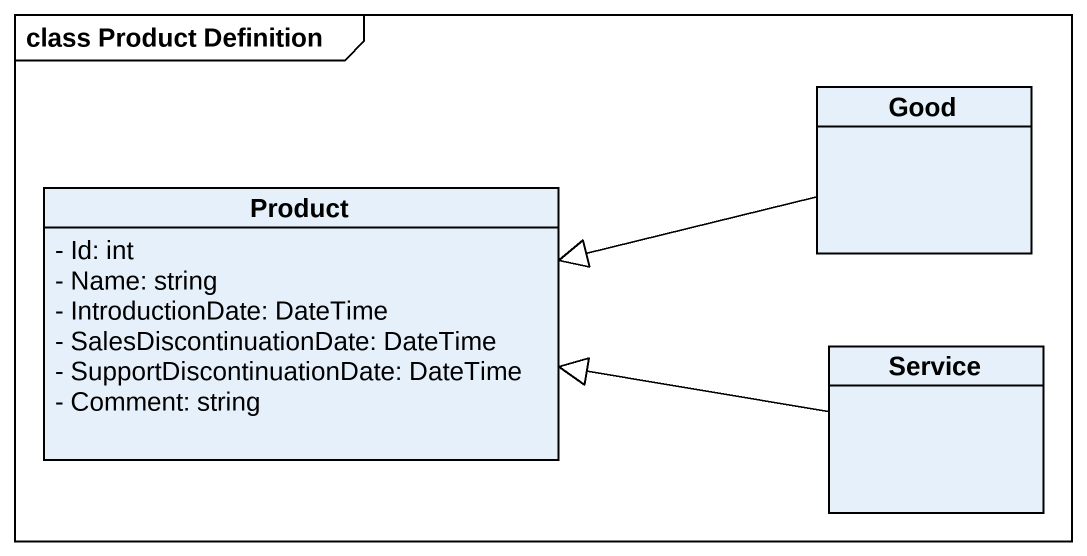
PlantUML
@startuml
mainframe class Product Definition
hide circle
hide empty members
skinparam classAttributeIconSize 0
class Good
class Product {
  - Id: int
  - Name: string
  - IntroductionDate: DateTime
  - SalesDiscontinuationDate: DateTime
  - SupportDiscontinuationDate: DateTime
  - Comment: string
}
class Service
Good -left-|> Product
Service -left-|> Product
@enduml
